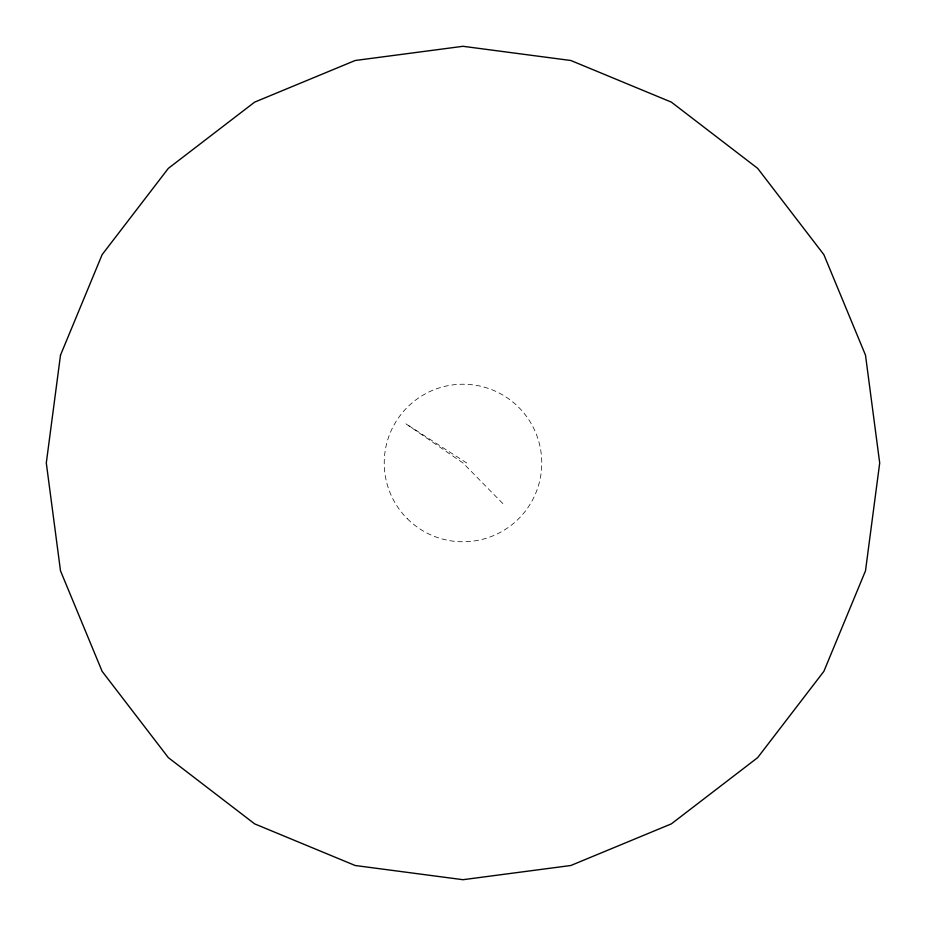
<?xml version="1.0" encoding="UTF-8"?>
<svg xmlns="http://www.w3.org/2000/svg" width="926" height="926" viewBox="0 0 926 926"><rect width="100%" height="100%" fill="white"/><g stroke="black" fill="none" stroke-linecap="round" stroke-linejoin="round"><path stroke-width="0.69" stroke-dasharray="4.63 3.47" d="M466.716 463L405.669 423.657L463 463L503.732 504.473M407.301 518.699A78.768 78.768 0 0 0 539.082 483.384A78.768 78.768 0 0 0 442.616 386.918A78.768 78.768 0 0 0 407.301 518.699"/><path stroke-width="1.39" d="M60.503 355.156L46.3 463L60.503 570.844L102.126 671.35L168.347 757.653L254.65 823.874L355.156 865.497L463 879.7L570.844 865.497L671.35 823.874L757.653 757.653L823.874 671.35L865.497 570.844L879.7 463L865.497 355.156L823.874 254.65L757.653 168.347L671.35 102.126L570.844 60.503L463 46.3L355.156 60.503L254.65 102.126L168.347 168.347L102.126 254.65L60.503 355.156"/></g></svg>
